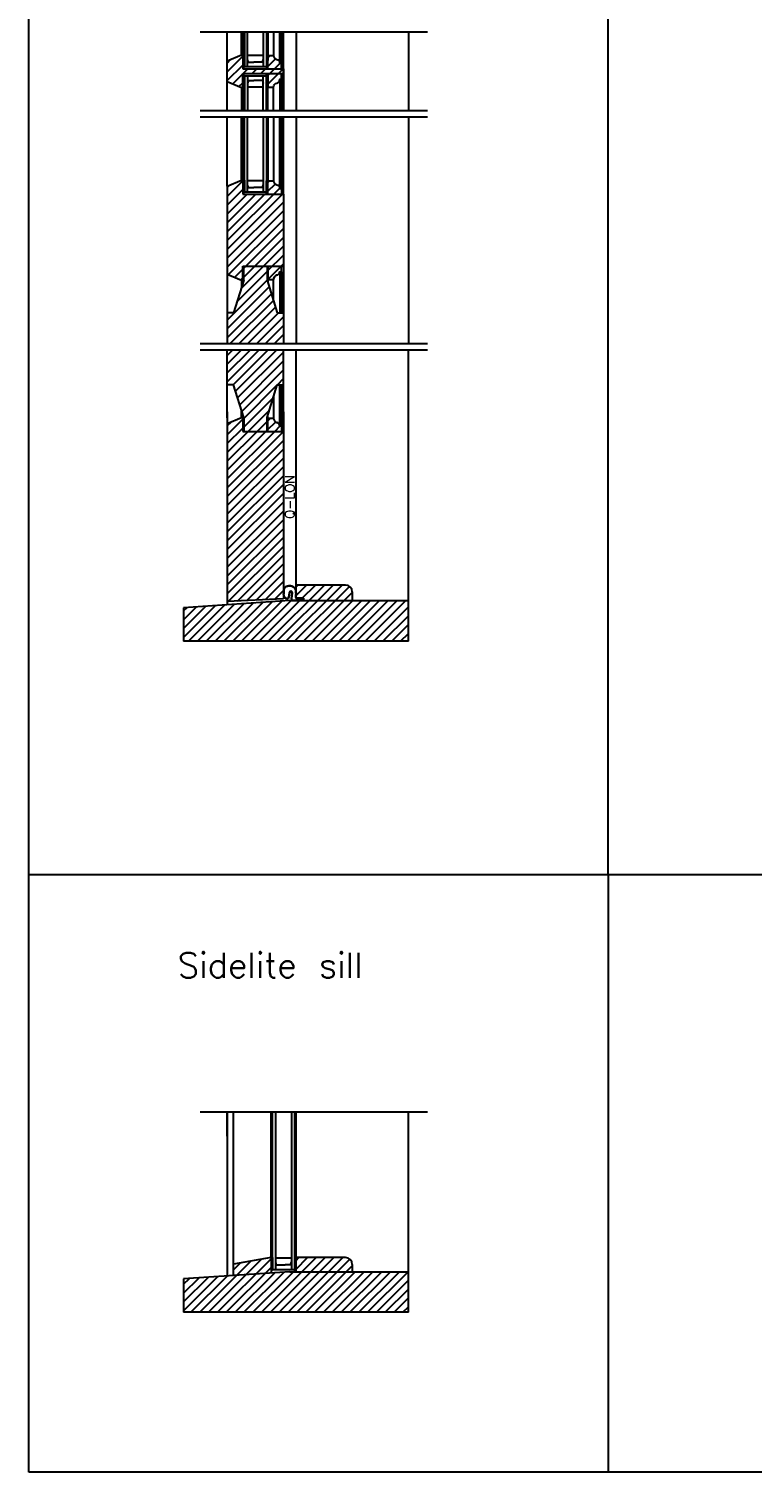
# Model space of a CAD drawing. Header units: inches. Extents: x 1985 to 11287, y 379 to 4336.
# Drawn here: x 7610.9 to 7639.8, y 4067.2 to 4125 of the extents above; entities that cross this region are included whole.
import ezdxf

# ---------------------------------------------------------------- set-up
doc = ezdxf.new("R2010")
doc.units = ezdxf.units.IN
doc.header["$MEASUREMENT"] = 0
for name, color, linetype in [('COTE1-1 99', 7, 'CONTINUOUS'), ('detail 99', 30, 'CONTINUOUS'), ('glass 99', 6, 'CONTINUOUS'), ('glazing tape 99', 7, 'CONTINUOUS'), ('hatch 99', 1, 'CONTINUOUS'), ('separation 99', 3, 'CONTINUOUS'), ('weatherstripping 99', 5, 'CONTINUOUS'), ('wood detail 99', 7, 'CONTINUOUS')]:
    doc.layers.add(name, color=color, linetype=linetype)
doc.styles.get("Standard").update_dxf_attribs({"font": 'txt.shx', "width": 0.8})
pattern_1 = [(45, (6391.07099, 5185.41383), (-0.176776695, 0.176776695), [])]

msp = doc.modelspace()

# ---------------------------------------------------------------- hatches: boundary and pattern name
at = {"layer": 'glazing tape 99'}
h = msp.add_hatch(color=7, dxfattribs=at)
h.paths.add_polyline_path([(7619.50279, 4123.91167), (7619.44029, 4123.91167), (7619.44029, 4123.41167), (7619.50279, 4123.41167)])
h.paths.add_polyline_path([(7620.44029, 4123.88817), (7620.37779, 4123.88817), (7620.37779, 4123.38817), (7620.44029, 4123.38817)])
h.paths.add_polyline_path([(7620.44029, 4123.12267), (7620.37779, 4123.12267), (7620.37779, 4122.62267), (7620.44029, 4122.62267)])
h.paths.add_polyline_path([(7619.50279, 4123.09917), (7619.44029, 4123.09917), (7619.44029, 4122.59917), (7619.50279, 4122.59917)])
h = msp.add_hatch(color=7, dxfattribs=at)
h.paths.add_polyline_path([(7620.44029, 4118.866693), (7620.37779, 4118.866693), (7620.37779, 4118.366693), (7620.44029, 4118.366693)])
h.paths.add_polyline_path([(7619.50279, 4118.863393), (7619.50279, 4118.890193), (7619.44029, 4118.890193), (7619.44029, 4118.863393), (7619.44029, 4118.390193), (7619.50279, 4118.390193)])
h = msp.add_hatch(color=7, dxfattribs=at)
h.paths.add_polyline_path([(7620.44029, 4115.452708), (7620.40899, 4115.452708), (7620.40899, 4114.913693), (7620.44029, 4114.913693)])
h.paths.add_polyline_path([(7619.47159, 4115.452708), (7619.44029, 4115.452708), (7619.44029, 4114.890193), (7619.47159, 4114.890193)])
h = msp.add_hatch(color=7, dxfattribs=at)
h.paths.add_polyline_path([(7620.40899, 4108.826854), (7620.44029, 4108.826854), (7620.44029, 4109.365868), (7620.40899, 4109.365868)])
h.paths.add_polyline_path([(7619.44029, 4108.826854), (7619.47159, 4108.826854), (7619.47159, 4109.389368), (7619.44029, 4109.389368)])
h = msp.add_hatch(color=7, dxfattribs=at)
h.paths.add_polyline_path([(7621.565302, 4075.719081), (7621.502802, 4075.719081), (7621.502802, 4075.219081), (7621.565302, 4075.219081)])
h.paths.add_polyline_path([(7620.565302, 4075.242581), (7620.627802, 4075.242581), (7620.627802, 4075.742581), (7620.565302, 4075.742581)])
at = {"layer": 'hatch 99'}
h = msp.add_hatch(dxfattribs=at)
h.set_pattern_fill('ANSI31', color=256, scale=2, style=0)
h.paths.add_polyline_path([(7621.06529, 4123.349156), (7619.44029, 4123.349156), (7619.44029, 4123.91167), (7619.37779, 4123.91167), (7618.81529, 4123.670599), (7618.81529, 4122.840242), (7619.37779, 4122.59917), (7619.44029, 4122.59917), (7619.44029, 4122.81792), (7619.44029, 4123.161685), (7621.06529, 4123.161685)])
h.paths.add_polyline_path([(7620.97929, 4123.57567), (7620.91679, 4123.57567), (7620.91679, 4123.588793, 0.35078106), (7620.79179, 4123.73192, -0.375199902), (7620.66679, 4123.88817), (7620.44029, 4123.88817), (7620.44029, 4123.69292), (7620.44029, 4123.349156), (7620.97929, 4123.349156)], flags=17)
h.paths.add_polyline_path([(7620.97929, 4123.13042), (7620.97929, 4123.161685), (7620.44029, 4123.161685), (7620.44029, 4122.62267), (7620.66679, 4122.62267, -0.375199902), (7620.79179, 4122.77892, 0.35078106), (7620.91679, 4122.922048), (7620.91679, 4122.93517), (7620.97929, 4122.93517)], flags=17)
h = msp.add_hatch(dxfattribs=at)
h.set_pattern_fill('ANSI31', color=1, scale=2, style=0)
h.set_pattern_definition(pattern_1)
h.paths.add_polyline_path([(7620.91679, 4118.554193), (7620.91679, 4118.567315, 0.350781059), (7620.79179, 4118.710443, -0.375199902), (7620.66679, 4118.866693), (7620.44029, 4118.866693), (7620.44029, 4118.327679), (7620.97929, 4118.327679), (7620.97929, 4118.554193)], flags=17)
h.paths.add_polyline_path([(7621.06529, 4118.327679), (7619.44029, 4118.327679), (7619.44029, 4118.863393), (7619.44029, 4118.890193), (7619.37779, 4118.890193), (7618.81529, 4118.649122), (7618.81529, 4115.131265), (7619.377674, 4114.890243), (7619.44029, 4114.890243), (7619.44029, 4115.452708), (7621.06529, 4115.452708)])
h.paths.add_polyline_path([(7620.40899, 4114.890193), (7620.40899, 4115.452708), (7619.47159, 4115.452708), (7619.47159, 4114.890193), (7619.06529, 4113.577693), (7618.81529, 4113.577693), (7618.81529, 4113.390193), (7618.81529, 4112.348131), (7621.06529, 4112.348131), (7621.06529, 4113.577693), (7620.81529, 4113.577693)])
h.paths.add_polyline_path([(7620.97929, 4115.452708), (7620.44029, 4115.452708), (7620.44029, 4114.913693), (7620.66679, 4114.913693, -0.33870461), (7620.79179, 4115.096743, 0.396713131), (7620.91679, 4115.222804), (7620.91679, 4115.229493), (7620.97929, 4115.229493)], flags=17)
h.paths.add_polyline_path([(7621.06529, 4112.098131), (7618.81529, 4112.098131), (7618.81529, 4110.701868), (7619.06529, 4110.701868), (7619.47159, 4109.389368), (7619.47159, 4108.826854), (7620.40899, 4108.826854), (7620.40899, 4109.389368), (7620.81529, 4110.701868), (7621.06529, 4110.701868)])
h.paths.add_polyline_path([(7620.97929, 4109.050068), (7620.91679, 4109.050068), (7620.91679, 4109.056758, 0.396713131), (7620.79179, 4109.182818, -0.33870461), (7620.66679, 4109.365868), (7620.44029, 4109.365868), (7620.44029, 4108.826854), (7620.97929, 4108.826854)], flags=17)
h = msp.add_hatch(dxfattribs=at)
h.set_pattern_fill('ANSI31', color=1, scale=2, style=0)
h.set_pattern_definition(pattern_1)
h.paths.add_polyline_path([(7621.06529, 4108.783056), (7621.06529, 4108.826854), (7619.44029, 4108.826854), (7619.44029, 4109.389368), (7619.37779, 4109.389368), (7618.81529, 4109.148297), (7618.81529, 4107.907588), (7618.81529, 4102.014412), (7621.065291, 4102.13233)])
edge = h.paths.add_edge_path()
edge.add_line((7623.54685, 4102.679875), (7621.565302, 4102.679875))
edge.add_line((7621.565302, 4102.679875), (7621.565302, 4102.149071))
edge.add_spline(control_points=[(7621.563626, 4102.321793), (7621.549049, 4102.249908), (7621.531411, 4102.121985), (7621.695494, 4102.082247), (7621.738593, 4102.173038), (7621.828046, 4102.135879), (7621.872262, 4102.065839)], knot_values=[0.002756706, 0.002756706, 0.002756706, 0.002756706, 0.162430415, 0.217787302, 0.327082606, 0.496812861, 0.496812861, 0.496812861, 0.496812861], degree=3, periodic=0)
edge.add_line((7621.565556, 4102.148537), (7621.877766, 4102.148537))
edge.add_line((7621.877766, 4102.148537), (7621.877766, 4102.054883))
edge.add_line((7621.877766, 4102.054883), (7623.815296, 4102.054883))
edge.add_line((7623.815296, 4102.054883), (7623.815296, 4102.411429))
edge.add_arc((7623.54685, 4102.411429), 0.268446, 0, 90)
h.paths.add_polyline_path([(7626.06529, 4102.054883), (7621.31529, 4102.054883), (7617.06529, 4101.773583), (7617.06529, 4100.429883), (7626.06529, 4100.429883)])
h = msp.add_hatch(dxfattribs=at)
h.set_pattern_fill('ANSI31', color=256, scale=2, style=0)
h.set_pattern_definition([(45, (3330.23896, -151.33997), (-0.176776695, 0.176776695), [])])
h.paths.add_polyline_path([(7621.31529, 4075.180116), (7617.06529, 4074.898816), (7617.06529, 4073.555116), (7626.06529, 4073.555116), (7626.06529, 4075.180116)])
h.paths.add_polyline_path([(7619.06529, 4075.478088), (7619.06529, 4075.031193), (7620.565302, 4075.130476), (7620.565302, 4075.742581)])
h.paths.add_polyline_path([(7623.815296, 4075.180116), (7623.815296, 4075.474162, 0.414213562), (7623.54685, 4075.742608), (7621.565302, 4075.742608), (7621.565302, 4075.719081), (7621.565302, 4075.180116)])

# ---------------------------------------------------------------- linework, layer by layer
at = {"layer": 'COTE1-1 99'}
msp.add_line((7621.502802, 4075.242528), (7621.502802, 4075.273866), dxfattribs=at)
at = {"layer": 'glass 99', "color": 6}
for p, q in [((7619.50279, 4124.828585), (7619.50279, 4123.41167)), ((7619.62779, 4123.442856), (7619.62779, 4124.828585)), ((7620.25279, 4124.828585), (7620.25279, 4123.442856)), ((7620.37779, 4124.828585), (7620.37779, 4123.38817)), ((7620.25279, 4123.88817), (7619.62779, 4123.88817)), ((7619.657782, 4123.62379), (7619.62779, 4123.731573)), ((7619.657782, 4123.62379), (7619.87779, 4123.62379)), ((7620.222799, 4123.62379), (7619.87779, 4123.62379)), ((7620.222799, 4123.62379), (7620.25279, 4123.731573)), ((7619.50279, 4123.442856), (7620.37779, 4123.442856)), ((7619.50279, 4123.09917), (7619.50279, 4121.682256)), ((7619.50279, 4123.067985), (7620.37779, 4123.067985)), ((7619.62779, 4123.067985), (7619.62779, 4121.682256)), ((7619.657782, 4122.887051), (7619.62779, 4122.779268)), ((7619.657782, 4122.887051), (7619.87779, 4122.887051)), ((7620.222799, 4122.887051), (7619.87779, 4122.887051)), ((7620.222799, 4122.887051), (7620.25279, 4122.779268)), ((7620.25279, 4121.682256), (7620.25279, 4123.067985)), ((7620.37779, 4121.682256), (7620.37779, 4123.12267)), ((7620.25279, 4122.62267), (7619.62779, 4122.62267)), ((7619.50279, 4118.390193), (7619.50279, 4121.432256)), ((7619.62779, 4118.421379), (7619.62779, 4121.432256)), ((7620.25279, 4121.432256), (7620.25279, 4118.421379)), ((7620.37779, 4121.432256), (7620.37779, 4118.366693)), ((7620.25279, 4118.866693), (7619.62779, 4118.866693)), ((7619.50279, 4118.421379), (7620.37779, 4118.421379)), ((7619.657782, 4118.602313), (7619.62779, 4118.710096)), ((7619.657782, 4118.602313), (7619.87779, 4118.602313)), ((7620.222799, 4118.602313), (7619.87779, 4118.602313)), ((7620.222799, 4118.602313), (7620.25279, 4118.710096)), ((7620.627802, 4075.273866), (7620.627802, 4081.583698)), ((7620.752802, 4075.273866), (7620.752802, 4081.583698)), ((7621.377802, 4081.583698), (7621.377802, 4075.273866)), ((7621.502802, 4081.583698), (7621.502802, 4075.273866)), ((7621.377802, 4075.719081), (7620.752802, 4075.719081)), ((7620.782794, 4075.4547), (7620.752802, 4075.562483)), ((7621.347811, 4075.4547), (7621.377802, 4075.562483)), ((7620.627802, 4075.273866), (7621.502802, 4075.273866)), ((7620.782794, 4075.4547), (7621.127802, 4075.4547)), ((7621.347811, 4075.4547), (7621.127802, 4075.4547))]:
    msp.add_line(p, q, dxfattribs=at)
at = {"layer": 'glazing tape 99'}
for p, q in [((7619.50279, 4123.91167), (7619.44029, 4123.91167)), ((7620.44029, 4123.88817), (7620.37779, 4123.88817)), ((7619.50279, 4123.41167), (7619.44029, 4123.41167)), ((7619.50279, 4123.09917), (7619.44029, 4123.09917)), ((7620.44029, 4123.38817), (7620.37779, 4123.38817)), ((7620.44029, 4123.12267), (7620.37779, 4123.12267)), ((7619.50279, 4122.59917), (7619.44029, 4122.59917)), ((7620.44029, 4122.62267), (7620.37779, 4122.62267)), ((7619.50279, 4118.890193), (7619.50279, 4118.390193)), ((7620.44029, 4118.866693), (7620.37779, 4118.866693)), ((7620.44029, 4118.366693), (7620.37779, 4118.366693)), ((7620.627802, 4075.742581), (7620.565302, 4075.742581)), ((7620.627802, 4075.742581), (7620.627802, 4075.242581)), ((7621.565302, 4075.719081), (7621.502802, 4075.719081)), ((7620.627802, 4075.242581), (7620.565302, 4075.242581)), ((7621.565302, 4075.219081), (7621.502802, 4075.219081))]:
    msp.add_line(p, q, dxfattribs=at)
at = {"layer": 'glazing tape 99', "color": 7}
for p, q in [((7619.50279, 4123.41167), (7619.50279, 4123.91167)), ((7620.37779, 4123.88817), (7620.37779, 4123.38817)), ((7619.50279, 4122.59917), (7619.50279, 4123.09917)), ((7620.37779, 4122.62267), (7620.37779, 4123.12267)), ((7619.44029, 4118.890193), (7619.50279, 4118.890193)), ((7620.37779, 4118.366693), (7620.37779, 4118.866693)), ((7619.44029, 4118.390193), (7619.50279, 4118.390193)), ((7621.502802, 4075.719081), (7621.502802, 4075.219081))]:
    msp.add_line(p, q, dxfattribs=at)
at = {"layer": 'separation 99'}
for p, q in [((7610.87641, 4067.153526), (7610.87641, 4178.798213)), ((7634.054751, 4091.070597), (7634.054751, 4178.798213)), ((7685.752407, 4091.070597), (7610.87641, 4091.070597)), ((7634.054751, 4091.070597), (7634.054751, 4067.153526)), ((7685.752407, 4067.153526), (7610.87641, 4067.153526))]:
    msp.add_line(p, q, dxfattribs=at)
at = {"layer": 'weatherstripping 99', "color": 5, "lineweight": 30}
msp.add_line((7621.400152, 4102.065843), (7621.873938, 4102.065843), dxfattribs=at)
msp.add_arc((7621.350025, 4102.449143), 0.272391, 158.15315081, 180.33673255, dxfattribs=at)
for points, knots in [([(7621.565302, 4102.321797), (7621.561881, 4102.422033), (7621.562101, 4102.671471), (7621.148626, 4102.678028), (7621.097196, 4102.550507)], [0, 0, 0, 0, 0.2460489598, 0.6041502785, 0.6041502785, 0.6041502785, 0.6041502785]), ([(7621.077639, 4102.447542), (7621.066563, 4102.310534), (7621.07326, 4102.216251), (7621.117002, 4102.153948), (7621.345281, 4102.108939), (7621.249348, 4102.431899), (7621.474188, 4102.433536), (7621.351775, 4102.121785), (7621.400152, 4102.065843)], [0, 0, 0, 0, 0.083614321, 0.208464293, 0.316031641, 0.607589822, 0.683535209, 1.009413891, 1.009413891, 1.009413891, 1.009413891]), ([(7621.873938, 4102.065843), (7621.829722, 4102.135883), (7621.740269, 4102.173042), (7621.697171, 4102.082251), (7621.533087, 4102.121989), (7621.550725, 4102.249912), (7621.565302, 4102.321797)], [0.0027567057, 0.0027567057, 0.0027567057, 0.0027567057, 0.1724869609, 0.2817822642, 0.3371391511, 0.4968128609, 0.4968128609, 0.4968128609, 0.4968128609])]:
    msp.add_open_spline(points, degree=3, knots=knots, dxfattribs=at)
at = {"layer": 'wood detail 99'}
for p, q in [((7617.732044, 4124.828585), (7626.819609, 4124.828585)), ((7618.81529, 4121.682256), (7618.81529, 4124.828585)), ((7619.44029, 4124.828585), (7619.44029, 4123.69292)), ((7620.44029, 4124.828585), (7620.44029, 4123.69292)), ((7620.66679, 4124.828585), (7620.66679, 4123.875048)), ((7620.91679, 4123.57567), (7620.91679, 4124.828585)), ((7620.97929, 4123.38042), (7620.97929, 4124.828585)), ((7621.06529, 4123.157206), (7621.06529, 4124.828585)), ((7621.565302, 4124.828585), (7621.565302, 4121.682256)), ((7626.06529, 4124.828585), (7626.06529, 4121.682256)), ((7619.37779, 4123.91167), (7619.44029, 4123.91167)), ((7619.44029, 4123.91167), (7619.44029, 4123.349156)), ((7619.44029, 4122.59917), (7619.44029, 4123.161685)), ((7620.91679, 4122.93517), (7620.91679, 4121.682256)), ((7620.97929, 4123.13042), (7620.97929, 4121.682256)), ((7621.06529, 4123.353635), (7621.06529, 4121.682256)), ((7619.37779, 4122.59917), (7619.44029, 4122.59917)), ((7619.44029, 4121.682256), (7619.44029, 4122.81792)), ((7620.44029, 4121.682256), (7620.44029, 4122.81792)), ((7620.66679, 4121.682256), (7620.66679, 4122.635793)), ((7617.732044, 4121.682256), (7626.819609, 4121.682256)), ((7617.732044, 4121.432256), (7626.819609, 4121.432256)), ((7618.81529, 4118.649122), (7618.81529, 4121.432256)), ((7619.44029, 4121.432256), (7619.44029, 4118.863393)), ((7620.44029, 4121.432256), (7620.44029, 4118.866693)), ((7620.66679, 4121.432256), (7620.66679, 4118.866693)), ((7620.91679, 4118.554193), (7620.91679, 4121.432256)), ((7620.97929, 4118.554193), (7620.97929, 4121.432256)), ((7621.06529, 4118.327679), (7621.06529, 4121.432256)), ((7621.565302, 4121.432256), (7621.565302, 4112.348131)), ((7626.06529, 4121.432256), (7626.06529, 4112.348131)), ((7619.44029, 4118.863393), (7619.44029, 4118.327679)), ((7619.44029, 4118.863393), (7619.44029, 4118.327679)), ((7619.44029, 4118.863393), (7619.44029, 4118.327679)), ((7618.81529, 4118.649122), (7618.81529, 4115.131265)), ((7621.06529, 4118.327679), (7621.06529, 4115.425908)), ((7619.44029, 4114.890243), (7619.44029, 4115.452708)), ((7619.44029, 4114.890243), (7619.44029, 4115.452708)), ((7619.44029, 4114.890193), (7619.44029, 4115.452708)), ((7619.44029, 4114.890193), (7619.44029, 4115.452708)), ((7619.44029, 4114.890193), (7619.44029, 4115.452708)), ((7619.47159, 4114.890193), (7619.47159, 4115.452708)), ((7621.06529, 4115.452708), (7621.06529, 4112.348131)), ((7621.06529, 4115.452708), (7621.06529, 4113.660729)), ((7621.06529, 4115.452708), (7621.06529, 4113.546393)), ((7618.81529, 4115.131265), (7618.81529, 4112.348131)), ((7618.81529, 4115.131265), (7618.81529, 4113.390193)), ((7619.47159, 4114.890193), (7619.06529, 4113.577693)), ((7619.37779, 4114.890243), (7619.44029, 4114.890243)), ((7619.37779, 4114.890243), (7619.44029, 4114.890243)), ((7619.37779, 4114.890193), (7619.44029, 4114.890193)), ((7619.37779, 4114.890193), (7619.44029, 4114.890193)), ((7619.37779, 4114.890193), (7619.47159, 4114.890193)), ((7619.37779, 4114.890193), (7619.37779, 4114.587184)), ((7620.40899, 4114.890193), (7620.81529, 4113.577693)), ((7620.66679, 4114.296393), (7620.66679, 4114.913693)), ((7620.66679, 4114.057404), (7620.66679, 4114.913693)), ((7619.06529, 4113.577693), (7618.81529, 4113.577693)), ((7620.81529, 4113.577693), (7621.06529, 4113.577693)), ((7617.732044, 4112.348131), (7626.819609, 4112.348131)), ((7617.732044, 4112.098131), (7626.819609, 4112.098131)), ((7618.81529, 4111.119768), (7618.81529, 4112.098131)), ((7618.81529, 4109.378697), (7618.81529, 4112.098131)), ((7621.06529, 4108.826854), (7621.06529, 4112.098131)), ((7621.565302, 4102.679875), (7621.565302, 4112.098131)), ((7626.06529, 4102.591775), (7626.06529, 4112.098131)), ((7618.81529, 4109.378697), (7618.81529, 4111.119768)), ((7618.81529, 4109.378697), (7618.81529, 4111.005433)), ((7619.06529, 4110.701868), (7618.81529, 4110.701868)), ((7619.47159, 4109.389368), (7619.06529, 4110.701868)), ((7620.40899, 4109.389368), (7620.81529, 4110.701868)), ((7620.66679, 4110.222158), (7620.66679, 4109.365868)), ((7620.81529, 4110.701868), (7621.06529, 4110.701868)), ((7621.06529, 4108.826854), (7621.06529, 4110.618833)), ((7618.81529, 4109.619768), (7618.81529, 4107.907588)), ((7619.37779, 4109.389368), (7619.37779, 4109.692377)), ((7620.66679, 4109.983168), (7620.66679, 4109.365868)), ((7621.06529, 4109.619768), (7621.06529, 4107.907588)), ((7619.37779, 4109.389368), (7619.44029, 4109.389368)), ((7619.37779, 4109.389368), (7619.44029, 4109.389368)), ((7619.37779, 4109.389368), (7619.47159, 4109.389368)), ((7619.44029, 4109.389368), (7619.44029, 4108.826854)), ((7619.44029, 4109.389368), (7619.44029, 4108.826854)), ((7619.44029, 4109.389368), (7619.44029, 4108.826854)), ((7619.47159, 4109.389368), (7619.47159, 4108.826854)), ((7618.81529, 4108.783056), (7618.81529, 4101.889412)), ((7621.06529, 4108.783056), (7621.065291, 4102.13233)), ((7618.81529, 4104.378891), (7618.81529, 4102.020354)), ((7621.065291, 4102.13233), (7618.81529, 4102.014412)), ((7623.815296, 4102.411429), (7623.815296, 4102.054883)), ((7626.06529, 4100.429883), (7626.06529, 4102.591775)), ((7621.31529, 4102.054883), (7617.06529, 4101.773583)), ((7617.06529, 4101.773583), (7617.06529, 4100.429883)), ((7621.31529, 4102.054883), (7626.06529, 4102.054883)), ((7617.732044, 4081.583698), (7626.819609, 4081.583698)), ((7618.81529, 4080.605336), (7618.81529, 4081.583698)), ((7618.81529, 4081.583698), (7618.81529, 4080.605336)), ((7618.81529, 4081.583698), (7618.81529, 4080.491001)), ((7618.81529, 4081.583698), (7618.81529, 4075.014646)), ((7618.81529, 4081.583698), (7618.81529, 4081.032821)), ((7619.06529, 4075.031193), (7619.06529, 4081.583698)), ((7620.565302, 4075.742581), (7620.565302, 4081.583698)), ((7621.565302, 4075.742608), (7621.565302, 4081.583698)), ((7621.565302, 4075.719081), (7621.565302, 4081.583698)), ((7626.06529, 4075.717008), (7626.06529, 4081.583698)), ((7618.81529, 4077.504125), (7618.81529, 4075.145587)), ((7620.565302, 4075.742581), (7619.06529, 4075.478088)), ((7620.565302, 4075.742581), (7620.565302, 4075.130476)), ((7626.06529, 4073.555116), (7626.06529, 4075.717008)), ((7621.31529, 4075.180116), (7617.06529, 4074.898816)), ((7621.31529, 4075.180116), (7626.06529, 4075.180116)), ((7623.815296, 4075.474162), (7623.815296, 4075.180116)), ((7617.06529, 4074.898816), (7617.06529, 4073.555116))]:
    msp.add_line(p, q, dxfattribs=at)
at = {"layer": 'wood detail 99', "color": 7}
for p, q in [((7619.37779, 4123.91167), (7619.37779, 4124.828585)), ((7618.81529, 4123.670599), (7619.37779, 4123.91167)), ((7619.44029, 4123.349156), (7621.06529, 4123.349156)), ((7619.44029, 4123.161685), (7621.06529, 4123.161685)), ((7618.81529, 4122.840242), (7619.37779, 4122.59917)), ((7619.37779, 4122.59917), (7619.37779, 4121.682256)), ((7619.37779, 4118.890193), (7619.37779, 4121.432256)), ((7618.81529, 4118.649122), (7619.37779, 4118.890193)), ((7618.81529, 4118.649122), (7619.37779, 4118.890193)), ((7618.81529, 4118.649122), (7619.37779, 4118.890193)), ((7619.37779, 4118.890193), (7619.44029, 4118.890193)), ((7619.44029, 4118.327679), (7621.06529, 4118.327679)), ((7619.44029, 4118.327679), (7621.06529, 4118.327679)), ((7619.44029, 4118.327679), (7621.06529, 4118.327679)), ((7619.44029, 4115.452708), (7621.06529, 4115.452708)), ((7619.44029, 4115.452708), (7621.06529, 4115.452708)), ((7619.44029, 4115.452708), (7621.06529, 4115.452708)), ((7619.44029, 4115.452708), (7621.06529, 4115.452708)), ((7619.44029, 4115.452708), (7621.06529, 4115.452708)), ((7620.40899, 4115.452708), (7620.40899, 4114.890193)), ((7620.44029, 4115.452708), (7620.44029, 4114.913693)), ((7620.97929, 4115.229493), (7620.97929, 4115.452708)), ((7618.81529, 4115.131265), (7619.37779, 4114.890193)), ((7619.44029, 4114.890193), (7619.44029, 4114.789083)), ((7620.40899, 4114.913693), (7620.66679, 4114.913693)), ((7620.44029, 4114.913693), (7620.44029, 4114.789083)), ((7620.91679, 4115.229493), (7620.97929, 4115.229493)), ((7620.91679, 4115.229493), (7620.91679, 4113.577693)), ((7620.97929, 4115.229493), (7620.97929, 4113.577693)), ((7620.91679, 4109.050068), (7620.91679, 4110.701868)), ((7620.97929, 4109.050068), (7620.97929, 4110.701868)), ((7618.81529, 4109.148297), (7619.37779, 4109.389368)), ((7619.44029, 4109.389368), (7619.44029, 4109.490479)), ((7620.40899, 4108.826854), (7620.40899, 4109.389368)), ((7620.40899, 4109.365868), (7620.66679, 4109.365868)), ((7620.44029, 4109.365868), (7620.44029, 4109.490479)), ((7620.44029, 4108.826854), (7620.44029, 4109.365868)), ((7620.91679, 4109.050068), (7620.97929, 4109.050068)), ((7620.97929, 4109.050068), (7620.97929, 4108.826854)), ((7619.44029, 4108.826854), (7621.06529, 4108.826854)), ((7619.44029, 4108.826854), (7621.06529, 4108.826854)), ((7619.44029, 4108.826854), (7621.06529, 4108.826854))]:
    msp.add_line(p, q, dxfattribs=at)
at = {"layer": 'wood detail 99', "color": 0}
for p, q in [((7623.54685, 4102.679875), (7621.565302, 4102.679875)), ((7621.565302, 4102.148537), (7621.565302, 4102.679875)), ((7621.877766, 4102.148537), (7621.565302, 4102.148537)), ((7621.877766, 4102.054875), (7621.877766, 4102.148537)), ((7626.06529, 4100.429883), (7617.06529, 4100.429883)), ((7623.54685, 4075.742608), (7621.565302, 4075.742608)), ((7621.565302, 4075.180116), (7621.565302, 4075.742608)), ((7626.06529, 4073.555116), (7617.06529, 4073.555116))]:
    msp.add_line(p, q, dxfattribs=at)
at = {"layer": 'wood detail 99', "color": 7}
for points in [[(7620.44029, 4123.349156), (7620.44029, 4123.88817), (7620.66679, 4123.88817, 0.375199902), (7620.79179, 4123.73192, -0.375199902), (7620.91679, 4123.57567), (7620.97929, 4123.57567), (7620.97929, 4123.349156)], [(7620.44029, 4123.161685), (7620.44029, 4122.62267), (7620.66679, 4122.62267, -0.375199902), (7620.79179, 4122.77892, 0.375199902), (7620.91679, 4122.93517), (7620.97929, 4122.93517), (7620.97929, 4123.161685)], [(7620.44029, 4118.327679), (7620.44029, 4118.866693), (7620.66679, 4118.866693, 0.375199902), (7620.79179, 4118.710443, -0.375199902), (7620.91679, 4118.554193), (7620.97929, 4118.554193), (7620.97929, 4118.327679)], [(7620.44029, 4115.452708), (7620.44029, 4114.913693), (7620.66679, 4114.913693, -0.33870461), (7620.79179, 4115.096743, 0.411741612), (7620.91679, 4115.229493), (7620.97929, 4115.229493), (7620.97929, 4115.452708)], [(7620.44029, 4108.826854), (7620.44029, 4109.365868), (7620.66679, 4109.365868, 0.33870461), (7620.79179, 4109.182818, -0.411741612), (7620.91679, 4109.050068), (7620.97929, 4109.050068), (7620.97929, 4108.826854)]]:
    msp.add_lwpolyline(points, format="xyb", dxfattribs=at)
for centre, radius, start, end in [((7620.848901, 4114.92354), 0.182376, 108.2489105, 183.09482016), ((7620.787352, 4115.226149), 0.129481, 271.96423721, 1.480252), ((7620.848901, 4109.356022), 0.182376, 176.90517984, 251.7510895), ((7620.787352, 4109.053413), 0.129481, 358.519748, 88.03576279)]:
    msp.add_arc(centre, radius, start, end, dxfattribs=at)
at = {"layer": 'wood detail 99'}
for centre in [(7623.54685, 4102.411429), (7623.54685, 4075.474162)]:
    msp.add_arc(centre, 0.268446, 0, 90, dxfattribs=at)

# ---------------------------------------------------------------- texts
at = {"layer": 'detail 99'}
msp.add_text('Q-LON', height=0.375, rotation=90, dxfattribs=at).set_placement((7621.507248, 4105.337561))
msp.add_text('Sidelite sill', height=1, dxfattribs=at).set_placement((7616.830265, 4086.955455))

doc.saveas('drawing.dxf')
